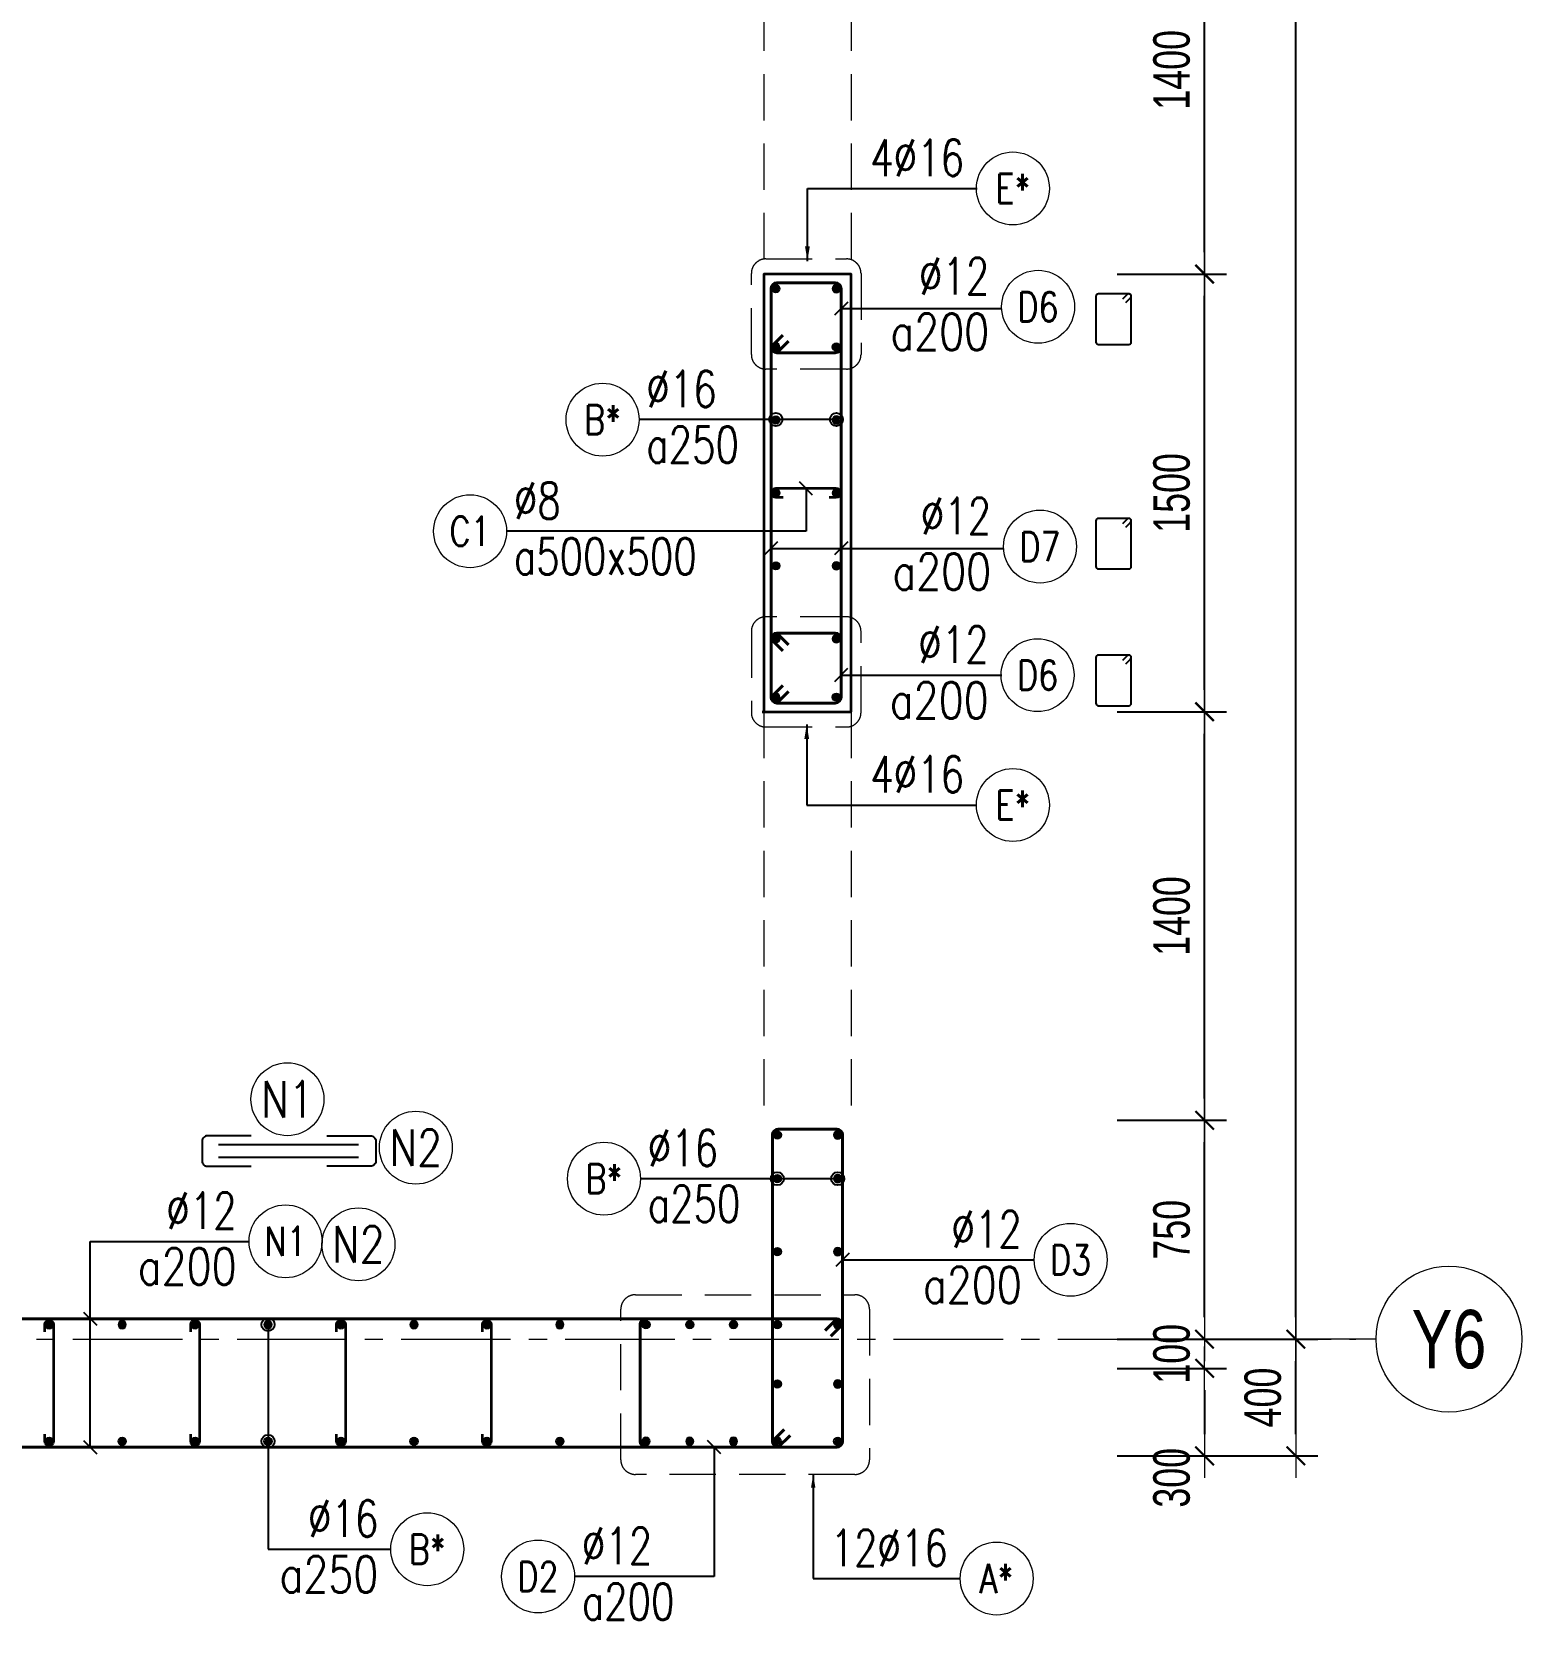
# Model space of a CAD drawing. Header units: millimetres. Extents: x 738475 to 1279438, y -34239 to 156422.
# Drawn here: x 1224250 to 1229356, y 134863 to 140360 of the extents above; entities that cross this region are included whole.
import ezdxf
from ezdxf.enums import TextEntityAlignment as Align

# ---------------------------------------------------------------- set-up
doc = ezdxf.new("R2010")
doc.units = ezdxf.units.MM
doc.header["$MEASUREMENT"] = 0
for name, pattern in [('HIDDEN', [9.525, 6.35, -3.175]), ('HIDDEN2', [4.7625, 3.175, -1.5875]), ('OF_Grid_1$0$CENTER2', [1.125, 0.75, -0.125, 0.125, -0.125])]:
    doc.linetypes.add(name, pattern=pattern)
doc.layers.get('0').update_dxf_attribs({"lineweight": 20})
doc.layers.get('Defpoints').update_dxf_attribs({"color": 151, "lineweight": 9})
doc.layers.add('Hidden', color=9, linetype='HIDDEN')
doc.layers.add('Ligature', color=1, linetype='Continuous')
for name, color, linetype, lineweight in [('KC-LEADER', 153, 'Continuous', 18), ('KC-THEP', 6, 'Continuous', 40), ('NDC_S_BEAM', 3, 'HIDDEN2', 20), ('NDC_S_DIM', 1, 'Continuous', 15), ('NDC_S_HIDDEN', 8, 'HIDDEN2', 13), ('NDC_S_LEADER', 1, 'Continuous', 15), ('NDC_S_REBAR', 4, 'Continuous', 35), ('NDC_S_STIRRUP', 4, 'Continuous', 40), ('NDC_S_VN TEXT', 7, 'Continuous', 20), ('NDC_S_WALL', 6, 'Continuous', 35), ('OF_Grid_1$0$NDC_S_AXIS', 5, 'OF_Grid_1$0$CENTER2', 13), ('OF_Grid_1$0$NDC_S_SYMBOL', 1, 'Continuous', 15), ('OF_Grid_1$0$NDC_S_TEXT SYMBOL', 7, 'Continuous', 20)]:
    doc.layers.add(name, color=color, linetype=linetype, lineweight=lineweight)
doc.styles.add('NDC_ARIAL', font='arial.ttf', dxfattribs={"width": 0.85})
doc.styles.add('NDC_DIM', font='', dxfattribs={"width": 0.75})
doc.styles.add('NDC_EN TXT', font='romans.shx', dxfattribs={"width": 0.8})
doc.styles.add('OF_Grid_1$0$NDC_ANNO', font='', dxfattribs={"width": 0.8})
doc.styles.get('NDC_DIM').set_extended_font_data('Dotum')
doc.styles.get('OF_Grid_1$0$NDC_ANNO').set_extended_font_data('Dotum')
doc.dimstyles.new('NDC_1-50', dxfattribs={"dimscale": 50, "dimtxt": 2.5, "dimasz": 1, "dimexe": 1.5, "dimexo": 0, "dimgap": 0.8, "dimtad": 1, "dimdec": 0, "dimdsep": 46, "dimtxsty": 'NDC_ARIAL', "dimblk": 'DIMMARK', "dimcen": 49999.938995, "dimdle": 1.5, "dimclrd": 1, "dimclre": 1, "dimclrt": 3, "dimadec": 0, "dimazin": 0, "dimtfac": 1, "dimtdec": 0, "dimtix": 1, "dimtmove": 2, "dimatfit": 3, "dimfxl": 1, "dimarcsym": 0})
doc.dimstyles.new('NDC_dim_30', dxfattribs={"dimscale": 30, "dimtxt": 2.5, "dimasz": 1.5, "dimexe": 1.5, "dimexo": 2.5, "dimgap": 1, "dimtad": 1, "dimdec": 0, "dimzin": 0, "dimdsep": 46, "dimtxsty": 'NDC_DIM', "dimblk": 'DIMMARK', "dimcen": 0.09, "dimdle": 1.2, "dimclrd": 1, "dimclre": 1, "dimclrt": 3, "dimadec": 0, "dimazin": 0, "dimtfac": 1, "dimtdec": 0, "dimtix": 1, "dimtofl": 0, "dimtmove": 0, "dimatfit": 3, "dimfxl": 6, "dimfxlon": 1, "dimtolj": 1, "dimtzin": 0, "dimarcsym": 0})
doc.dimstyles.new('NDC_dim_50', dxfattribs={"dimscale": 50, "dimtxt": 2.5, "dimasz": 1.5, "dimexe": 1.5, "dimexo": 2.5, "dimgap": 1, "dimtad": 1, "dimdec": 0, "dimzin": 0, "dimdsep": 46, "dimtxsty": 'NDC_DIM', "dimblk": 'DIMMARK', "dimcen": 0.09, "dimdle": 1.2, "dimclrd": 1, "dimclre": 1, "dimclrt": 3, "dimadec": 0, "dimazin": 0, "dimtfac": 1, "dimtdec": 0, "dimtix": 1, "dimtofl": 0, "dimtmove": 0, "dimatfit": 3, "dimfxl": 6, "dimfxlon": 1, "dimtolj": 1, "dimtzin": 0, "dimarcsym": 0})

# ---------------------------------------------------------------- blocks, each defined once
blk = doc.blocks.new('THEP')
at = {"layer": 'KC-LEADER', "color": 6}
blk.add_circle((0, 0), 14, dxfattribs=at)
at = {"layer": 'KC-THEP'}
for p, q in [((-14, 0), (14, 0)), ((9.9, 9.9), (-9.9, -9.9)), ((-9.9, 9.9), (9.9, -9.9)), ((0, 14), (0, -14))]:
    blk.add_line(p, q, dxfattribs=at)
blk = doc.blocks.new('DIMMARK')
at = {"layer": 'NDC_S_DIM', "color": 1}
blk.add_line((-1.5, 0), (1, 0), dxfattribs=at)
at = {"layer": 'NDC_S_DIM', "color": 2, "const_width": 0.1}
blk.add_lwpolyline([(-0.424, -0.424), (0.424, 0.424)], dxfattribs=at)
blk = doc.blocks.new('*U10')
blk.add_circle((2.5, 0), 2.5)
at = {"layer": 'NDC_S_VN TEXT', "color": 3, "style": 'NDC_EN TXT'}
for tag, width, p in [('DK2', 0.75, (-0.85, 0.85)), ('KC2', 0.8, (-0.85, -2.97))]:
    blk.add_attdef(tag, text='', height=2.5, dxfattribs=dict(at, width=width)).set_placement(p, align=Align.RIGHT)
at = {"layer": 'NDC_S_VN TEXT', "color": 7, "style": 'NDC_EN TXT', "width": 0.8}
blk.add_attdef('SH3', text='', height=2, dxfattribs=at).set_placement((2.5, 0), align=Align.MIDDLE)
blk = doc.blocks.new('A$C7BC65A55')
at = {"layer": 'Ligature'}
for p, q in [((-15.2, 372, 0), (-15.2, 38.5, 0)), ((15.2, 372, 0), (15.2, 38.5, 0))]:
    blk.add_line(p, q, dxfattribs=at)
for points in [[(-36.2, 296.5), (-36.2, 400.9, -0.414214), (-24, 413.1), (24, 413.1, -0.414214), (36.2, 400.9), (36.2, 296.5)], [(-36.2, 116.5), (-36.2, 12.2, 0.414214), (-24, 0), (24, 0, 0.414214), (36.2, 12.2), (36.2, 116.5)]]:
    blk.add_lwpolyline(points, format="xyb", dxfattribs=at)
blk = doc.blocks.new('*U9')
blk.add_circle((2.5, 0), 2.5)
at = {"layer": 'NDC_S_VN TEXT', "color": 3, "style": 'NDC_EN TXT', "width": 0.75}
blk.add_attdef('DK2', text='', height=2.5, dxfattribs=at).set_placement((-0.85, 0.85), align=Align.RIGHT)
at = {"layer": 'NDC_S_VN TEXT', "color": 7, "style": 'NDC_EN TXT', "width": 0.8}
blk.add_attdef('SH3', text='', height=2, dxfattribs=at).set_placement((2.5, 0), align=Align.MIDDLE)
blk = doc.blocks.new('*U11')
blk.add_circle((-2.5, 0), 2.5)
at = {"layer": 'NDC_S_VN TEXT', "color": 3, "style": 'NDC_EN TXT', "width": 0.75}
for tag, p in [('DK1', (0.5, 0.85)), ('KC1', (0.5, -2.97))]:
    blk.add_attdef(tag, p, '', height=2.5, dxfattribs=at)
at = {"layer": 'NDC_S_VN TEXT', "color": 7, "style": 'NDC_EN TXT', "width": 0.8}
blk.add_attdef('SH2', text='', height=2, dxfattribs=at).set_placement((-2.5, 0), align=Align.MIDDLE)
blk = doc.blocks.new('*D344')
at = {"layer": 'Defpoints', "color": 0, "transparency": 16777216}
for p in [(1224057.2, 135980.2), (1226256.9, 135928.5), (1226256.9, 134320.2)]:
    blk.add_point(p, dxfattribs=at)
at = {"layer": 'NDC_S_DIM', "color": 1, "lineweight": -2, "transparency": 16777216}
for p, q in [((1224057.2, 134620.2), (1224057.2, 134245.2)), ((1226256.9, 134620.2), (1226256.9, 134245.2)), ((1224132.2, 134320.2), (1226181.9, 134320.2))]:
    blk.add_line(p, q, dxfattribs=at)
at = {"layer": 'NDC_S_DIM', "color": 1, "lineweight": -2, "transparency": 16777216, "xscale": 75, "yscale": 75, "zscale": 75, "rotation": 180}
blk.add_blockref('DIMMARK', (1224057.2, 134320.2), dxfattribs=at)
at = {"layer": 'NDC_S_DIM', "color": 1, "lineweight": -2, "transparency": 16777216, "xscale": 75, "yscale": 75, "zscale": 75}
blk.add_blockref('DIMMARK', (1226256.9, 134320.2), dxfattribs=at)
at = {"layer": 'NDC_S_DIM', "color": 3, "transparency": 16777216, "insert": (1225157.1, 134432.8), "char_height": 125, "attachment_point": 5, "style": 'NDC_DIM'}
blk.add_mtext('\\A1;2200', dxfattribs=at)
blk = doc.blocks.new('*D345')
at = {"layer": 'Defpoints', "color": 0, "transparency": 16777216}
for p in [(1226757.2, 135980.2), (1226256.9, 135928.5), (1226757.2, 134320.2)]:
    blk.add_point(p, dxfattribs=at)
at = {"layer": 'NDC_S_DIM', "color": 1, "lineweight": -2, "transparency": 16777216}
for p, q in [((1226256.9, 134620.2), (1226256.9, 134245.2)), ((1226757.2, 134620.2), (1226757.2, 134245.2)), ((1226331.9, 134320.2), (1226682.2, 134320.2))]:
    blk.add_line(p, q, dxfattribs=at)
at = {"layer": 'NDC_S_DIM', "color": 1, "lineweight": -2, "transparency": 16777216, "xscale": 75, "yscale": 75, "zscale": 75, "rotation": 180}
blk.add_blockref('DIMMARK', (1226256.9, 134320.2), dxfattribs=at)
at = {"layer": 'NDC_S_DIM', "color": 1, "lineweight": -2, "transparency": 16777216, "xscale": 75, "yscale": 75, "zscale": 75}
blk.add_blockref('DIMMARK', (1226757.2, 134320.2), dxfattribs=at)
at = {"layer": 'NDC_S_DIM', "color": 3, "transparency": 16777216, "insert": (1226507.1, 134432.8), "char_height": 125, "attachment_point": 5, "style": 'NDC_DIM'}
blk.add_mtext('\\A1;500', dxfattribs=at)
blk = doc.blocks.new('*D346')
at = {"layer": 'Defpoints', "color": 0, "transparency": 16777216}
for p in [(1226757.2, 135980.2), (1227057.2, 135480.2), (1227057.2, 134320.2)]:
    blk.add_point(p, dxfattribs=at)
at = {"layer": 'NDC_S_DIM', "color": 1, "lineweight": -2, "transparency": 16777216}
for p, q in [((1226757.2, 134620.2), (1226757.2, 134245.2)), ((1227057.2, 134620.2), (1227057.2, 134245.2)), ((1226682.2, 134320.2), (1226607.2, 134320.2)), ((1227132.2, 134320.2), (1227207.2, 134320.2))]:
    blk.add_line(p, q, dxfattribs=at)
at = {"layer": 'NDC_S_DIM', "color": 1, "lineweight": -2, "transparency": 16777216, "xscale": 75, "yscale": 75, "zscale": 75}
blk.add_blockref('DIMMARK', (1226757.2, 134320.2), dxfattribs=at)
at = {"layer": 'NDC_S_DIM', "color": 1, "lineweight": -2, "transparency": 16777216, "xscale": 75, "yscale": 75, "zscale": 75, "rotation": 180}
blk.add_blockref('DIMMARK', (1227057.2, 134320.2), dxfattribs=at)
at = {"layer": 'NDC_S_DIM', "color": 3, "transparency": 16777216, "insert": (1226907.2, 134432.8), "char_height": 125, "attachment_point": 5, "style": 'NDC_DIM'}
blk.add_mtext('\\A1;300', dxfattribs=at)
blk = doc.blocks.new('*D347')
at = {"layer": 'Defpoints', "color": 0, "transparency": 16777216}
for p in [(1220757.2, 135480.2), (1227057.2, 135480.2), (1227057.2, 133959.9)]:
    blk.add_point(p, dxfattribs=at)
at = {"layer": 'NDC_S_DIM', "color": 1, "lineweight": -2, "transparency": 16777216}
for p, q in [((1220757.2, 134259.9), (1220757.2, 133884.9)), ((1227057.2, 134259.9), (1227057.2, 133884.9)), ((1220832.2, 133959.9), (1226982.2, 133959.9))]:
    blk.add_line(p, q, dxfattribs=at)
at = {"layer": 'NDC_S_DIM', "color": 1, "lineweight": -2, "transparency": 16777216, "xscale": 75, "yscale": 75, "zscale": 75, "rotation": 180}
blk.add_blockref('DIMMARK', (1220757.2, 133959.9), dxfattribs=at)
at = {"layer": 'NDC_S_DIM', "color": 1, "lineweight": -2, "transparency": 16777216, "xscale": 75, "yscale": 75, "zscale": 75}
blk.add_blockref('DIMMARK', (1227057.2, 133959.9), dxfattribs=at)
at = {"layer": 'NDC_S_DIM', "color": 3, "transparency": 16777216, "insert": (1223907.2, 134072.5), "char_height": 125, "attachment_point": 5, "style": 'NDC_DIM'}
blk.add_mtext('\\A1;6300', dxfattribs=at)
blk = doc.blocks.new('*D363')
at = {"layer": 'Defpoints', "color": 0, "ltscale": 200, "transparency": 16777216}
for p in [(1227057.2, 135880.2), (1227057.2, 135780.2), (1228268, 135780.2)]:
    blk.add_point(p, dxfattribs=at)
at = {"layer": 'NDC_S_DIM', "color": 1, "lineweight": -2, "ltscale": 200, "transparency": 16777216}
for p, q in [((1228268, 135955.2), (1228268, 136030.2)), ((1227968, 135880.2), (1228343, 135880.2)), ((1227968, 135780.2), (1228343, 135780.2)), ((1228268, 135705.2), (1228268, 135630.2))]:
    blk.add_line(p, q, dxfattribs=at)
at = {"layer": 'NDC_S_DIM', "color": 1, "lineweight": -2, "ltscale": 200, "transparency": 16777216, "xscale": 75, "yscale": 75, "zscale": 75}
for p, rotation in [((1228268, 135880.2), 270), ((1228268, 135780.2), 90)]:
    blk.add_blockref('DIMMARK', p, dxfattribs=dict(at, rotation=rotation))
at = {"layer": 'NDC_S_DIM', "color": 3, "ltscale": 200, "transparency": 16777216, "insert": (1228155.4, 135830.2), "char_height": 125, "attachment_point": 5, "rotation": 90, "style": 'NDC_DIM'}
blk.add_mtext('\\A1;100', dxfattribs=at)
blk = doc.blocks.new('*D364')
at = {"layer": 'Defpoints', "color": 0, "ltscale": 200, "transparency": 16777216}
for p in [(1227057.2, 135780.2), (1227057.2, 135480.2), (1228268, 135480.2)]:
    blk.add_point(p, dxfattribs=at)
at = {"layer": 'NDC_S_DIM', "color": 1, "lineweight": -2, "ltscale": 200, "transparency": 16777216}
for p, q in [((1227968, 135780.2), (1228343, 135780.2)), ((1228268, 135705.2), (1228268, 135555.2)), ((1227968, 135480.2), (1228343, 135480.2))]:
    blk.add_line(p, q, dxfattribs=at)
at = {"layer": 'NDC_S_DIM', "color": 1, "lineweight": -2, "ltscale": 200, "transparency": 16777216, "xscale": 75, "yscale": 75, "zscale": 75}
for p, rotation in [((1228268, 135780.2), 90), ((1228268, 135480.2), 270)]:
    blk.add_blockref('DIMMARK', p, dxfattribs=dict(at, rotation=rotation))
at = {"layer": 'NDC_S_DIM', "color": 3, "ltscale": 200, "transparency": 16777216, "insert": (1228155.4, 135405.2), "char_height": 125, "attachment_point": 5, "rotation": 90, "style": 'NDC_DIM'}
blk.add_mtext('\\A1;300', dxfattribs=at)
blk = doc.blocks.new('*D365')
at = {"layer": 'Defpoints', "color": 0, "ltscale": 200, "transparency": 16777216}
for p in [(1227057.2, 135880.4), (1228580.6, 135880.4), (1227057.2, 135480.2)]:
    blk.add_point(p, dxfattribs=at)
at = {"layer": 'NDC_S_DIM', "color": 1, "lineweight": -2, "ltscale": 200, "transparency": 16777216}
for p, q in [((1228280.6, 135880.4), (1228655.6, 135880.4)), ((1228580.6, 135555.2), (1228580.6, 135805.4)), ((1228280.6, 135480.2), (1228655.6, 135480.2))]:
    blk.add_line(p, q, dxfattribs=at)
at = {"layer": 'NDC_S_DIM', "color": 1, "lineweight": -2, "ltscale": 200, "transparency": 16777216, "xscale": 75, "yscale": 75, "zscale": 75}
for p, rotation in [((1228580.6, 135880.4), 90), ((1228580.6, 135480.2), 270)]:
    blk.add_blockref('DIMMARK', p, dxfattribs=dict(at, rotation=rotation))
at = {"layer": 'NDC_S_DIM', "color": 3, "ltscale": 200, "transparency": 16777216, "insert": (1228468, 135680.3), "char_height": 125, "attachment_point": 5, "rotation": 90, "style": 'NDC_DIM'}
blk.add_mtext('\\A1;400', dxfattribs=at)
blk = doc.blocks.new('*D366')
at = {"layer": 'Defpoints', "color": 0, "ltscale": 200, "transparency": 16777216}
for p in [(1227057.2, 147480.2), (1228580.6, 147480.2), (1227057.2, 135880.4)]:
    blk.add_point(p, dxfattribs=at)
at = {"layer": 'NDC_S_DIM', "color": 1, "lineweight": -2, "ltscale": 200, "transparency": 16777216}
for p, q in [((1228280.6, 147480.2), (1228655.6, 147480.2)), ((1228580.6, 135955.4), (1228580.6, 147405.2)), ((1228280.6, 135880.4), (1228655.6, 135880.4))]:
    blk.add_line(p, q, dxfattribs=at)
at = {"layer": 'NDC_S_DIM', "color": 1, "lineweight": -2, "ltscale": 200, "transparency": 16777216, "xscale": 75, "yscale": 75, "zscale": 75}
for p, rotation in [((1228580.6, 147480.2), 90), ((1228580.6, 135880.4), 270)]:
    blk.add_blockref('DIMMARK', p, dxfattribs=dict(at, rotation=rotation))
at = {"layer": 'NDC_S_DIM', "color": 3, "ltscale": 200, "transparency": 16777216, "insert": (1228468, 141680.3), "char_height": 125, "attachment_point": 5, "rotation": 90, "style": 'NDC_DIM'}
blk.add_mtext('\\A1;11600', dxfattribs=at)
blk = doc.blocks.new('*U17')
at = {"layer": 'OF_Grid_1$0$NDC_S_SYMBOL'}
blk.add_line((-5, 0), (-9, 0), dxfattribs=at)
blk.add_circle((0, 0), 5, dxfattribs=at)
at = {"layer": 'OF_Grid_1$0$NDC_S_TEXT SYMBOL', "color": 7, "style": 'OF_Grid_1$0$NDC_ANNO', "width": 0.8}
blk.add_attdef('GRID', text='', height=4, rotation=90, dxfattribs=at).set_placement((0, 0), align=Align.MIDDLE)
blk = doc.blocks.new('*D377')
at = {"layer": 'Defpoints', "color": 0, "ltscale": 200, "transparency": 16777216}
for p in [(1227057.2, 136630.2), (1228268, 136630.2), (1227057.2, 135880.2)]:
    blk.add_point(p, dxfattribs=at)
at = {"layer": 'NDC_S_DIM', "color": 1, "lineweight": -2, "ltscale": 200, "transparency": 16777216}
for p, q in [((1227968, 136630.2), (1228343, 136630.2)), ((1228268, 135955.2), (1228268, 136555.2)), ((1227968, 135880.2), (1228343, 135880.2))]:
    blk.add_line(p, q, dxfattribs=at)
at = {"layer": 'NDC_S_DIM', "color": 1, "lineweight": -2, "ltscale": 200, "transparency": 16777216, "xscale": 75, "yscale": 75, "zscale": 75}
for p, rotation in [((1228268, 136630.2), 90), ((1228268, 135880.2), 270)]:
    blk.add_blockref('DIMMARK', p, dxfattribs=dict(at, rotation=rotation))
at = {"layer": 'NDC_S_DIM', "color": 3, "ltscale": 200, "transparency": 16777216, "insert": (1228155.4, 136255.2), "char_height": 125, "attachment_point": 5, "rotation": 90, "style": 'NDC_DIM'}
blk.add_mtext('\\A1;750', dxfattribs=at)
blk = doc.blocks.new('*D378')
at = {"layer": 'Defpoints', "color": 0, "ltscale": 200, "transparency": 16777216}
for p in [(1227052.4, 138030.2), (1228268, 138030.2), (1227057.2, 136630.2)]:
    blk.add_point(p, dxfattribs=at)
at = {"layer": 'NDC_S_DIM', "color": 1, "lineweight": -2, "ltscale": 200, "transparency": 16777216}
for p, q in [((1227968, 138030.2), (1228343, 138030.2)), ((1228268, 136705.2), (1228268, 137955.2)), ((1227968, 136630.2), (1228343, 136630.2))]:
    blk.add_line(p, q, dxfattribs=at)
at = {"layer": 'NDC_S_DIM', "color": 1, "lineweight": -2, "ltscale": 200, "transparency": 16777216, "xscale": 75, "yscale": 75, "zscale": 75}
for p, rotation in [((1228268, 138030.2), 90), ((1228268, 136630.2), 270)]:
    blk.add_blockref('DIMMARK', p, dxfattribs=dict(at, rotation=rotation))
at = {"layer": 'NDC_S_DIM', "color": 3, "ltscale": 200, "transparency": 16777216, "insert": (1228155.4, 137330.2), "char_height": 125, "attachment_point": 5, "rotation": 90, "style": 'NDC_DIM'}
blk.add_mtext('\\A1;1400', dxfattribs=at)
blk = doc.blocks.new('*D379')
at = {"layer": 'Defpoints', "color": 0, "ltscale": 200, "transparency": 16777216}
for p in [(1227052.4, 139530.2), (1228268, 139530.2), (1227052.4, 138030.2)]:
    blk.add_point(p, dxfattribs=at)
at = {"layer": 'NDC_S_DIM', "color": 1, "lineweight": -2, "ltscale": 200, "transparency": 16777216}
for p, q in [((1227968, 139530.2), (1228343, 139530.2)), ((1228268, 138105.2), (1228268, 139455.2)), ((1227968, 138030.2), (1228343, 138030.2))]:
    blk.add_line(p, q, dxfattribs=at)
at = {"layer": 'NDC_S_DIM', "color": 1, "lineweight": -2, "ltscale": 200, "transparency": 16777216, "xscale": 75, "yscale": 75, "zscale": 75}
for p, rotation in [((1228268, 139530.2), 90), ((1228268, 138030.2), 270)]:
    blk.add_blockref('DIMMARK', p, dxfattribs=dict(at, rotation=rotation))
at = {"layer": 'NDC_S_DIM', "color": 3, "ltscale": 200, "transparency": 16777216, "insert": (1228155.4, 138780.2), "char_height": 125, "attachment_point": 5, "rotation": 90, "style": 'NDC_DIM'}
blk.add_mtext('\\A1;1500', dxfattribs=at)
blk = doc.blocks.new('*D380')
at = {"layer": 'Defpoints', "color": 0, "ltscale": 200, "transparency": 16777216}
for p in [(1227003.5, 140930.2), (1228268, 140930.2), (1227052.4, 139530.2)]:
    blk.add_point(p, dxfattribs=at)
at = {"layer": 'NDC_S_DIM', "color": 1, "lineweight": -2, "ltscale": 200, "transparency": 16777216}
for p, q in [((1227968, 140930.2), (1228343, 140930.2)), ((1228268, 139605.2), (1228268, 140855.2)), ((1227968, 139530.2), (1228343, 139530.2))]:
    blk.add_line(p, q, dxfattribs=at)
at = {"layer": 'NDC_S_DIM', "color": 1, "lineweight": -2, "ltscale": 200, "transparency": 16777216, "xscale": 75, "yscale": 75, "zscale": 75}
for p, rotation in [((1228268, 140930.2), 90), ((1228268, 139530.2), 270)]:
    blk.add_blockref('DIMMARK', p, dxfattribs=dict(at, rotation=rotation))
at = {"layer": 'NDC_S_DIM', "color": 3, "ltscale": 200, "transparency": 16777216, "insert": (1228155.4, 140230.2), "char_height": 125, "attachment_point": 5, "rotation": 90, "style": 'NDC_DIM'}
blk.add_mtext('\\A1;1400', dxfattribs=at)

msp = doc.modelspace()

# ---------------------------------------------------------------- linework, layer by layer
for centre in [(1225124.866, 136702.385), (1225564.967, 136536.628), (1225368.137, 136205.114)]:
    msp.add_circle(centre, 125)
at = {"layer": 'Ligature'}
for points in [[(1227998.406, 139432.383), (1228014.372, 139448.349, 0.66817864), (1228008.599, 139462.287), (1227903.97, 139462.287, 0.41421356), (1227895.805, 139454.122), (1227895.805, 139297.015, 0.41421356), (1227903.97, 139288.85), (1228008.599, 139288.85, 0.41421356), (1228016.763, 139297.015), (1228016.763, 139454.122, 0.66817864), (1228002.825, 139459.896), (1227986.859, 139443.93)], [(1227998.378, 138663.234), (1228014.344, 138679.2, 0.66817864), (1228008.57, 138693.138), (1227903.942, 138693.138, 0.41421356), (1227895.777, 138684.974), (1227895.777, 138527.866, 0.41421356), (1227903.942, 138519.701), (1228008.571, 138519.701, 0.41421356), (1228016.735, 138527.866), (1228016.735, 138684.974, 0.66817864), (1228002.797, 138690.747), (1227986.831, 138674.781)], [(1227998.378, 138194.659), (1228014.344, 138210.624, 0.66817864), (1228008.57, 138224.563), (1227903.942, 138224.563, 0.41421356), (1227895.777, 138216.398), (1227895.777, 138059.29, 0.41421356), (1227903.942, 138051.125), (1228008.571, 138051.125, 0.41421356), (1228016.735, 138059.29), (1228016.735, 138216.398, 0.66817864), (1228002.797, 138222.171), (1227986.831, 138206.205)]]:
    msp.add_lwpolyline(points, format="xyb", dxfattribs=at)
at = {"layer": 'NDC_S_BEAM', "ltscale": 50}
for p, q in [((1226757.232, 140930.175), (1226757.232, 139530.175)), ((1227057.232, 140930.175), (1227057.232, 139530.175)), ((1226757.232, 138030.175), (1226757.232, 136630.175)), ((1227057.232, 138030.175), (1227057.232, 136630.175))]:
    msp.add_line(p, q, dxfattribs=at)
at = {"layer": 'NDC_S_HIDDEN', "ltscale": 50}
for points in [[(1226764.737, 139582.234), (1227040.58, 139582.234, -0.41421356), (1227090.58, 139532.234), (1227090.58, 139254.685, -0.41421356), (1227040.58, 139204.685), (1226764.737, 139204.685, -0.41421356), (1226714.737, 139254.685), (1226714.737, 139532.234, -0.41421356)], [(1226764.737, 137978.115), (1227040.58, 137978.115, 0.41421356), (1227090.58, 138028.115), (1227090.58, 138305.665, 0.41421356), (1227040.58, 138355.665), (1226764.737, 138355.665, 0.41421356), (1226714.737, 138305.665), (1226714.737, 138028.115, 0.41421356)], [(1227069.602, 135416.774), (1226317.392, 135416.774, -0.41421356), (1226267.392, 135466.774), (1226267.392, 135982.581, -0.41421356), (1226317.392, 136032.581), (1227069.602, 136032.581, -0.41421356), (1227119.602, 135982.581), (1227119.602, 135466.774, -0.41421356)]]:
    msp.add_lwpolyline(points, format="xyb", close=True, dxfattribs=at)
at = {"layer": 'NDC_S_REBAR'}
for points in [[(1226980.885, 138765.175), (1227005.885, 138765.175, 1), (1227005.885, 138795.175), (1226798.861, 138795.175, 1), (1226798.861, 138765.175), (1226823.861, 138765.175)], [(1224293.436, 135905.175), (1224293.436, 135930.175, -1), (1224323.436, 135930.175), (1224323.436, 135530.175, -1), (1224293.436, 135530.175), (1224293.436, 135555.175)], [(1224793.436, 135905.175), (1224793.436, 135930.175, -1), (1224823.436, 135930.175), (1224823.436, 135530.175, -1), (1224793.436, 135530.175), (1224793.436, 135555.175)], [(1225293.436, 135905.175), (1225293.436, 135930.175, -1), (1225323.436, 135930.175), (1225323.436, 135530.175, -1), (1225293.436, 135530.175), (1225293.436, 135555.175)], [(1225793.436, 135905.175), (1225793.436, 135930.175, -1), (1225823.436, 135930.175), (1225823.436, 135530.175, -1), (1225793.436, 135530.175), (1225793.436, 135555.175)]]:
    msp.add_lwpolyline(points, format="xyb", dxfattribs=at)
at = {"layer": 'NDC_S_STIRRUP'}
for points in [[(1226822.373, 138120.175), (1226782.373, 138080.175, 0.41421356), (1226802.373, 138060.175), (1227002.373, 138060.175, 0.41421356), (1227022.373, 138080.175), (1227022.373, 139480.175, 0.41421356), (1227002.373, 139500.175), (1226802.373, 139500.175, 0.41421356), (1226782.373, 139480.175), (1226782.373, 138080.175, 0.41421356), (1226802.373, 138060.175), (1226842.373, 138100.175)], [(1226822.373, 139320.712), (1226782.373, 139280.712, 0.41421356), (1226802.373, 139260.712), (1227002.373, 139260.712, 0.41421356), (1227022.373, 139280.712), (1227022.373, 139480.175, 0.41421356), (1227002.373, 139500.175), (1226802.373, 139500.175, 0.41421356), (1226782.373, 139480.175), (1226782.373, 139280.712, 0.41421356), (1226802.373, 139260.712), (1226842.373, 139300.712)], [(1226822.373, 138239.638), (1226782.373, 138279.638, -0.41421356), (1226802.373, 138299.638), (1227002.373, 138299.638, -0.41421356), (1227022.373, 138279.638), (1227022.373, 138080.175, -0.41421356), (1227002.373, 138060.175), (1226802.373, 138060.175, -0.41421356), (1226782.373, 138080.175), (1226782.373, 138279.638, -0.41421356), (1226802.373, 138299.638), (1226842.373, 138259.638)], [(1226827.232, 135570.175), (1226787.232, 135530.175, 0.41421356), (1226807.232, 135510.175), (1227007.232, 135510.175, 0.41421356), (1227027.232, 135530.175), (1227027.232, 136580.175, 0.41421356), (1227007.232, 136600.175), (1226807.232, 136600.175, 0.41421356), (1226787.232, 136580.175), (1226787.232, 135530.175, 0.41421356), (1226807.232, 135510.175), (1226847.232, 135550.175)], [(1226967.232, 135910.175), (1227007.232, 135950.175, -0.41421356), (1227027.232, 135930.175), (1227027.232, 135530.175, -0.41421356), (1227007.232, 135510.175), (1220807.232, 135510.175, -0.41421356), (1220787.232, 135530.175), (1220787.232, 135930.175, -0.41421356), (1220807.232, 135950.175), (1227007.232, 135950.175, -0.41421356), (1227027.232, 135930.175), (1226987.232, 135890.175)], [(1226967.232, 135910.175), (1227007.232, 135950.175, -0.41421356), (1227027.232, 135930.175), (1227027.232, 135530.175, -0.41421356), (1227007.232, 135510.175), (1226353.72, 135510.175, -0.41421356), (1226333.72, 135530.175), (1226333.72, 135930.175, -0.41421356), (1226353.72, 135950.175), (1227007.232, 135950.175, -0.41421356), (1227027.232, 135930.175), (1226987.232, 135890.175)]]:
    msp.add_lwpolyline(points, format="xyb", dxfattribs=at)
at = {"layer": 'NDC_S_WALL'}
msp.add_line((1226752.373, 138030.175), (1227052.373, 138030.175), dxfattribs=at)
at = {"layer": 'NDC_S_WALL', "ltscale": 200}
msp.add_lwpolyline([(1221057.232, 146730.175, 0, 0, 0), (1221057.232, 147380.175, 0, 0, 0), (1223757.232, 147380.175, 0, 0, 0), (1223757.232, 135980.175, 0, 0, 0), (1221057.232, 135980.175, 0, 0, 0), (1221057.232, 136630.175, 0, 0, 0), (1220757.232, 136630.175, 0, 0, 0), (1220757.232, 135480.175, 0, 0, 0), (1227057.232, 135480.175, 0.5, 0.5, 0), (1227057.232, 135480.175, 0, 0, 0), (1227057.232, 136630.175, 0, 0, 0), (1226757.232, 136630.175, 0, 0, 0), (1226757.232, 135980.175, 0.5, 0.5, 0), (1226757.232, 135980.175, 0, 0, 0), (1224057.232, 135980.175, 0, 0, 0), (1224057.232, 147380.175, 0, 0, 0), (1226757.232, 147380.175, 0.5, 0.5, 0), (1226757.232, 147380.175, 0, 0, 0), (1226757.232, 146730.175, 0, 0, 0), (1227057.232, 146730.175, 0, 0, 0), (1227057.232, 147880.175, 0.5, 0.5, 0), (1227057.232, 147880.175, 0, 0, 0), (1220757.232, 147880.175, 0, 0, 0), (1220757.232, 146730.175, 0, 0, 0)], format="xyseb", dxfattribs=at)
msp.add_lwpolyline([(1227057.232, 138030.175), (1227057.232, 139530.175), (1226757.232, 139530.175), (1226757.232, 138030.175), (1227057.232, 138030.175)], dxfattribs=at)
at = {"layer": 'OF_Grid_1$0$NDC_S_AXIS', "ltscale": 500}
msp.add_line((1218764.749, 135880.175), (1228786.137, 135880.175), dxfattribs=at)

# ---------------------------------------------------------------- block references
at = {"layer": 'Hidden', "xscale": 1.44, "yscale": 1.44, "zscale": 1.44, "rotation": 270}
msp.add_blockref('A$C7BC65A55', (1224832.755, 136524.86, 0.03), dxfattribs=at)
at = {"layer": 'KC-THEP'}
for p, rotation in [((1226798.861, 139480.175), 189.6685644363809), ((1227005.885, 139280.175), 9.668564436380926), ((1226798.861, 139030.175), 189.6685644363809), ((1226798.861, 138780.175), 189.6685644363809), ((1226798.861, 138530.175), 189.6685644363809), ((1226798.861, 138280.175), 189.6685644363809), ((1227005.885, 138080.175), 9.668564436380946), ((1226803.72, 136580.175), 189.6685644363809), ((1226803.72, 136430.175), 189.6685644363809), ((1226803.72, 136180.175), 189.6685644363809), ((1226353.72, 135930.175), 189.6685644363809), ((1226503.72, 135930.175), 189.6685644363809), ((1226653.72, 135930.175), 189.6685644363809), ((1226803.72, 135930.175), 189.6685644363809), ((1226803.72, 135726.526), 189.6685644363809), ((1224308.436, 135530.175), 9.66856443638095), ((1224558.436, 135530.175), 9.66856443638095), ((1224808.436, 135530.175), 9.66856443638095), ((1225058.436, 135530.175), 9.66856443638095), ((1225308.436, 135530.175), 9.66856443638095), ((1225558.436, 135530.175), 9.66856443638095), ((1225808.436, 135530.175), 9.66856443638095), ((1226058.436, 135530.175), 9.66856443638095), ((1227010.744, 135530.175), 9.668564436380946)]:
    msp.add_blockref('THEP', p, dxfattribs=dict(at, rotation=rotation))
at = {"layer": 'KC-THEP', "xscale": -1}
for p, rotation in [((1227005.885, 139480.175), 170.331435563619), ((1226798.861, 139280.175), 350.3314355636191), ((1227005.885, 139030.175), 170.331435563619), ((1227005.885, 138780.175), 170.331435563619), ((1227005.885, 138530.175), 170.331435563619), ((1227005.885, 138280.175), 170.331435563619), ((1226798.861, 138080.175), 350.3314355636191), ((1227010.744, 136580.175), 170.331435563619), ((1227010.744, 136430.175), 170.331435563619), ((1227010.744, 136180.175), 170.331435563619), ((1224308.436, 135930.175), 170.331435563619), ((1224558.436, 135930.175), 170.331435563619), ((1224808.436, 135930.175), 170.331435563619), ((1225058.436, 135930.175), 170.331435563619), ((1225308.436, 135930.175), 170.331435563619), ((1225558.436, 135930.175), 170.331435563619), ((1225808.436, 135930.175), 170.331435563619), ((1226058.436, 135930.175), 170.331435563619), ((1227010.744, 135930.175), 170.331435563619), ((1227010.744, 135726.526), 170.331435563619), ((1226353.72, 135530.175), 350.3314355636191), ((1226503.72, 135530.175), 350.3314355636191), ((1226653.72, 135530.175), 350.3314355636191), ((1226803.72, 135530.175), 350.3314355636191)]:
    msp.add_blockref('THEP', p, dxfattribs=dict(at, rotation=rotation))
at = {"layer": 'NDC_S_VN TEXT', "xscale": 50, "yscale": 50, "zscale": 50}
for name, p, values in [('*U9', (1227486.225, 139823.715), {'SH3': 'E*', 'DK2': '4%%C16'}), ('*U10', (1227572.554, 139418.034), {'SH3': 'D6', 'DK2': '%%c12', 'KC2': 'a200'}), ('*U11', (1226329.914, 139031.414), {'SH2': 'B*', 'DK1': '%%C16', 'KC1': 'a250'}), ('*U11', (1225875.929, 138648.9), {'SH2': 'C1', 'DK1': '%%c8', 'KC1': 'a500x500'}), ('*U10', (1227579.049, 138596.318), {'SH3': 'D7', 'DK2': '%%c12', 'KC2': 'a200'}), ('*U10', (1227570.61, 138155.66), {'SH3': 'D6', 'DK2': '%%c12', 'KC2': 'a200'}), ('*U9', (1227486.225, 137710.645), {'SH3': 'E*', 'DK2': '4%%C16'}), ('*U11', (1226334.773, 136430.175), {'SH2': 'B*', 'DK1': '%%C16', 'KC1': 'a250'}), ('*U10', (1224993.415, 136215.453), {'SH3': 'N1', 'DK2': '%%C12', 'KC2': 'a200'}), ('*U10', (1227683.986, 136152.157), {'SH3': 'D3', 'DK2': '%%C12', 'KC2': 'a200'}), ('*U10', (1225479.047, 135160.462), {'SH3': 'B*', 'DK2': '%%C16', 'KC2': 'a250'}), ('*U11', (1226108.843, 135066.964), {'SH2': 'D2', 'DK1': '%%C12', 'KC1': 'a200'}), ('*U9', (1227430.449, 135059.869), {'SH3': 'A*', 'DK2': '12%%C16'})]:
    msp.add_blockref(name, p, dxfattribs=at).add_auto_attribs(values)
at = {"layer": 'OF_Grid_1$0$NDC_S_AXIS'}
ref = msp.add_blockref('*U17', (1229105.578, 135880.429), dxfattribs=dict(at, xscale=50, yscale=50, zscale=50))
ref.add_attrib('GRID', 'Y6', dxfattribs={"layer": 'OF_Grid_1$0$NDC_S_TEXT SYMBOL', "color": 7, "height": 200, "style": 'OF_Grid_1$0$NDC_ANNO', "width": 0.8}).set_placement((1229105.578, 135880.429), align=Align.MIDDLE)

# ---------------------------------------------------------------- texts
at = {"layer": 'NDC_S_VN TEXT', "color": 7, "style": 'NDC_EN TXT', "width": 0.8}
for tag, p in [('N1', (1225124.866, 136702.385)), ('N2', (1225564.967, 136536.628)), ('N2', (1225368.137, 136205.114))]:
    msp.add_attdef(tag, text='3', height=125, dxfattribs=at).set_placement(p, align=Align.MIDDLE)

# ---------------------------------------------------------------- dimensions: what is measured, and where the dimension line sits
at = {"layer": 'NDC_S_DIM', "ltscale": 200}
for base, p1, p2, picture, middle in [((1228580.578, 147480.175), (1227057.232, 135880.429), (1227057.232, 147480.175), '*D366', (1228467.993, 141680.302)), ((1228267.982, 140930.175), (1227052.373, 139530.175), (1227003.537, 140930.175), '*D380', (1228155.397, 140230.175)), ((1228267.982, 139530.175), (1227052.373, 138030.175), (1227052.373, 139530.175), '*D379', (1228155.397, 138780.175)), ((1228267.982, 138030.175), (1227057.232, 136630.175), (1227052.373, 138030.175), '*D378', (1228155.397, 137330.175)), ((1228267.982, 136630.175), (1227057.232, 135880.175), (1227057.232, 136630.175), '*D377', (1228155.397, 136255.175)), ((1228267.982, 135780.175), (1227057.232, 135880.175), (1227057.232, 135780.175), '*D363', (1228155.397, 135830.175))]:
    dim = msp.add_linear_dim(base=base, p1=p1, p2=p2, angle=90, dimstyle='NDC_dim_50', override={"dimtmove": 1}, dxfattribs=at)
    dim.commit()
    dim.dimension.update_dxf_attribs({"geometry": picture, "text_midpoint": middle})
at = {"layer": 'NDC_S_DIM'}
for base, p1, p2, picture, middle in [((1226256.899, 134320.216), (1224057.232, 135980.175), (1226256.899, 135928.527), '*D344', (1225157.066, 134432.801)), ((1226757.232, 134320.216), (1226256.899, 135928.527), (1226757.232, 135980.175), '*D345', (1226507.066, 134432.801)), ((1227057.232, 134320.216), (1226757.232, 135980.175), (1227057.232, 135480.175), '*D346', (1226907.232, 134432.801))]:
    dim = msp.add_linear_dim(base=base, p1=p1, p2=p2, dimstyle='NDC_dim_50', override={"dimtmove": 1}, dxfattribs=at)
    dim.commit()
    dim.dimension.update_dxf_attribs({"geometry": picture, "text_midpoint": middle})
at = {"layer": 'NDC_S_DIM', "ltscale": 200}
dim = msp.add_linear_dim(base=(1228580.578, 135880.429), p1=(1227057.232, 135480.175), p2=(1227057.232, 135880.429), angle=90, dimstyle='NDC_dim_50', dxfattribs=at)
dim.commit()
dim.dimension.update_dxf_attribs({"geometry": '*D365', "text_midpoint": (1228467.993, 135680.302)})
dim = msp.add_linear_dim(base=(1228267.982, 135480.175), p1=(1227057.232, 135780.175), p2=(1227057.232, 135480.175), angle=90, dimstyle='NDC_dim_50', override={"dimtmove": 1}, dxfattribs=at)
dim.commit()
dim.dimension.update_dxf_attribs({"geometry": '*D364', "text_midpoint": (1228267.982, 135405.175), "dimtype": 160})
at = {"layer": 'NDC_S_DIM'}
dim = msp.add_linear_dim(base=(1227057.232, 133959.902), p1=(1220757.232, 135480.175), p2=(1227057.232, 135480.175), dimstyle='NDC_dim_50', dxfattribs=at)
dim.commit()
dim.dimension.update_dxf_attribs({"geometry": '*D347', "text_midpoint": (1223907.232, 134072.487)})

# ---------------------------------------------------------------- leaders
at = {"layer": 'NDC_S_LEADER'}
for points, dimstyle, override in [([(1226906.916, 139574.855), (1226906.916, 139823.715), (1227488.495, 139823.715)], 'NDC_1-50', {"dimgap": 0.8, "dimtad": 0}), ([(1227022.373, 139411.73), (1227572.713, 139411.73)], 'NDC_dim_30', {"dimtad": 0, "dimldrblk": 'Oblique'}), ([(1227006.18, 139031.902), (1226329.914, 139031.414)], 'NDC_dim_30', {"dimtad": 0, "dimldrblk": 'Origin'}), ([(1226798.614, 139031.625), (1226329.914, 139031.414)], 'NDC_dim_30', {"dimtad": 0, "dimldrblk": 'Origin'}), ([(1226902.373, 138795.175), (1226902.373, 138649.186), (1225875.929, 138648.931)], 'NDC_dim_30', {"dimtad": 0, "dimldrblk": 'Oblique'}), ([(1226782.373, 138590.014), (1227579.208, 138590.014)], 'NDC_dim_30', {"dimtad": 0, "dimldrblk": 'Oblique'}), ([(1227022.373, 138590.014), (1227579.208, 138590.014)], 'NDC_dim_30', {"dimtad": 0, "dimldrblk": 'Oblique'}), ([(1227022.345, 138155.66), (1227572.685, 138155.66)], 'NDC_dim_30', {"dimtad": 0, "dimldrblk": 'Oblique'}), ([(1226904.484, 137986.696), (1226904.484, 137710.645), (1227486.064, 137710.645)], 'NDC_1-50', {"dimgap": 0.8, "dimtad": 0}), ([(1227010.744, 136430.175), (1226334.773, 136430.175)], 'NDC_dim_30', {"dimtad": 0, "dimldrblk": 'Origin'}), ([(1226803.72, 136430.175), (1226334.773, 136430.175)], 'NDC_dim_30', {"dimtad": 0, "dimldrblk": 'Origin'}), ([(1224448.676, 135510.175), (1224448.676, 136215.271), (1224993.414, 136215.271)], 'NDC_dim_30', {"dimtad": 0, "dimldrblk": 'Oblique'}), ([(1224448.676, 135950.175), (1224448.676, 136215.271), (1224993.414, 136215.271)], 'NDC_dim_30', {"dimtad": 0, "dimldrblk": 'Oblique'}), ([(1227027.232, 136152.157), (1227683.986, 136152.157)], 'NDC_dim_30', {"dimtad": 0, "dimldrblk": 'Oblique'}), ([(1225058.436, 135930.175), (1225058.436, 135160.281), (1225479.047, 135160.281)], 'NDC_dim_30', {"dimgap": 1, "dimtad": 0, "dimldrblk": 'Origin'}), ([(1225058.436, 135530.175), (1225058.436, 135160.281), (1225479.047, 135160.281)], 'NDC_dim_30', {"dimgap": 1, "dimtad": 0, "dimldrblk": 'Origin'}), ([(1226587.306, 135510.175), (1226587.306, 135066.964), (1226108.843, 135066.964)], 'NDC_dim_30', {"dimtad": 0, "dimldrblk": 'Oblique'}), ([(1226926.721, 135416.774), (1226926.721, 135059.869), (1227430.449, 135059.869)], 'NDC_dim_30', {"dimtad": 0})]:
    msp.add_leader(points, dimstyle=dimstyle, override=override, dxfattribs=at)

doc.saveas('drawing.dxf')
